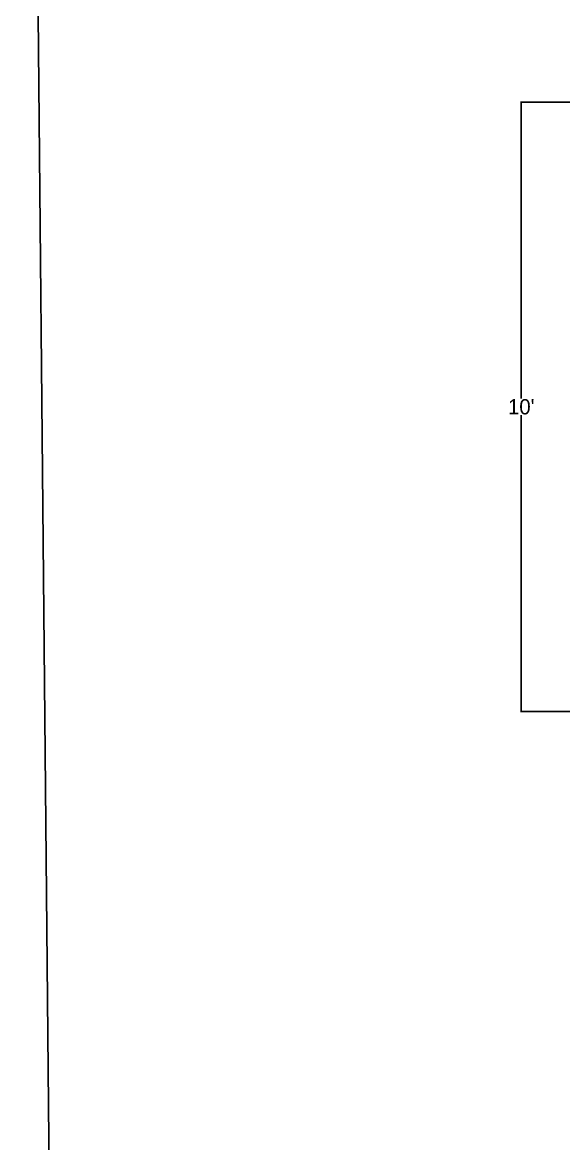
# Model space of a CAD drawing. Header units: inches. Extents: x 15448 to 46480, y -8154 to 0.
# Drawn here: x 19416.2 to 19522.7, y -3929.2 to -3708.5 of the extents above; entities that cross this region are included whole.
import ezdxf

# ---------------------------------------------------------------- set-up
doc = ezdxf.new("R2010")
doc.units = ezdxf.units.IN
doc.header["$MEASUREMENT"] = 0
doc.styles.add('b.k', font='verdana.ttf')
doc.styles.add('HEMI', font='stylu.ttf')
doc.dimstyles.new('STANDARD$0', dxfattribs={"dimscale": 0, "dimtxt": 6, "dimasz": 3, "dimexe": 2, "dimexo": 2, "dimgap": 0, "dimtad": 0, "dimtih": 1, "dimtoh": 1, "dimdec": 1, "dimzin": 0, "dimdsep": 46, "dimlunit": 4, "dimtxsty": 'b.k', "dimcen": 2.5, "dimclrd": 256, "dimclre": 256, "dimclrt": 256, "dimadec": 0, "dimazin": 0, "dimtfac": 1, "dimtdec": 1, "dimtofl": 0, "dimtmove": 2, "dimatfit": 2, "dimfxl": 1, "dimfrac": 2, "dimtolj": 1, "dimtzin": 0, "dimlwd": 9, "dimlwe": 9, "dimarcsym": 0})

# ---------------------------------------------------------------- blocks, each defined once
blk = doc.blocks.new('*D415')
at = {"color": 254, "lineweight": -2, "transparency": 16777216}
for p, q in [((19530.99, -3724.14), (19514.19, -3724.14)), ((19530.99, -3844.14), (19514.19, -3844.14))]:
    blk.add_line(p, q, dxfattribs=at)
at = {"color": 5, "lineweight": -2, "transparency": 16777216}
for p, q in [((19514.37, -3724.32), (19514.37, -3782.5)), ((19514.37, -3843.96), (19514.37, -3785.78))]:
    blk.add_line(p, q, dxfattribs=at)
at = {"color": 5, "transparency": 16777216}
for points in [[(19514.34, -3724.32), (19514.4, -3724.32), (19514.37, -3724.14)], [(19514.34, -3843.96), (19514.4, -3843.96), (19514.37, -3844.14)]]:
    blk.add_solid(points, dxfattribs=at)
at = {"layer": 'Defpoints', "color": 0, "transparency": 16777216}
for p in [(19533.99, -3724.14), (19514.37, -3844.14), (19533.99, -3844.14)]:
    blk.add_point(p, dxfattribs=at)
at = {"color": 5, "lineweight": 5, "transparency": 16777216, "insert": (19514.37, -3784.14), "char_height": 3, "attachment_point": 5, "style": 'HEMI'}
blk.add_mtext("\\A1;10'", dxfattribs=at)

msp = doc.modelspace()

# ---------------------------------------------------------------- linework, layer by layer
msp.add_lwpolyline([(19416.21, -3381.55), (20713.67, -3381.55), (20720.96, -4149.91), (19423.49, -4149.91)], close=True)

# ---------------------------------------------------------------- dimensions: what is measured, and where the dimension line sits
at = {"lineweight": 5}
dim = msp.add_linear_dim(base=(19514.37, -3844.14), p1=(19533.99, -3724.14), p2=(19533.99, -3844.14), angle=90, dimstyle='STANDARD$0', override={"dimscale": 1, "dimtxt": 3, "dimasz": 0.18, "dimexe": 0.18, "dimexo": 3, "dimgap": 0.09, "dimdec": 0, "dimtxsty": 'HEMI', "dimcen": 0.09, "dimclrd": 5, "dimclre": 254, "dimclrt": 5, "dimtdec": 0, "dimtmove": 0, "dimatfit": 3, "dimfxl": 0.03937, "dimfrac": 0, "dimlwd": 65534, "dimlwe": 65534, "dimarcsym": 1}, dxfattribs=at)
dim.commit()
dim.dimension.update_dxf_attribs({"geometry": '*D415', "text_midpoint": (19514.37, -3784.14)})

doc.saveas('drawing.dxf')
